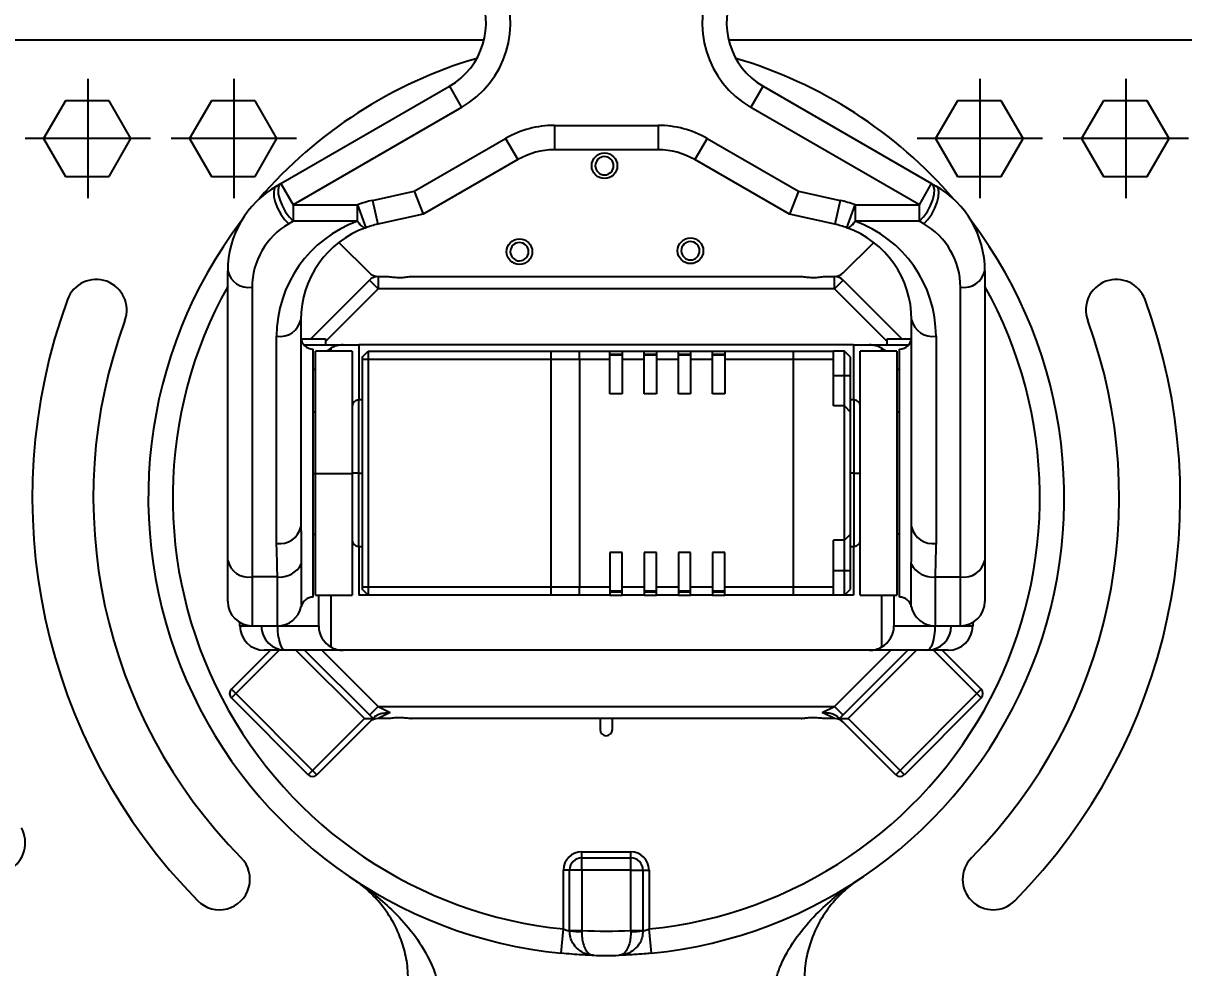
# Model space of a CAD drawing. Header units: millimetres. Extents: x 227 to 1067, y 103 to 697.
# Drawn here: x 319.6 to 414.7, y 321.1 to 398.4 of the extents above; entities that cross this region are included whole.
import ezdxf

# ---------------------------------------------------------------- set-up
doc = ezdxf.new("R2010")
doc.units = ezdxf.units.MM
doc.header["$LTSCALE"] = 2
doc.header["$PDSIZE"] = -1
doc.linetypes.add('CENTER2', pattern=[28.575, 19.05, -3.175, 3.175, -3.175])
doc.layers.add('3中心线层', color=1, linetype='CENTER2')
doc.layers.add('7标注层', color=4, linetype='Continuous')
doc.styles.add('PC_TEXTSTYLE', font='ISOCP.SHX', dxfattribs={"width": 0.707, "bigfont": 'GBCBIG.SHX'})
doc.dimstyles.new('GB_LINEAR', dxfattribs={"dimtxt": 3.5, "dimasz": 3.5, "dimexe": 1, "dimexo": 0, "dimgap": 1.5, "dimtad": 1, "dimdsep": 46, "dimtxsty": 'PC_TEXTSTYLE', "dimcen": 0, "dimclrd": 256, "dimclrt": 3, "dimadec": 0, "dimazin": 2, "dimtp": 0.1, "dimtm": 0.1, "dimtfac": 0.71, "dimtdec": 3, "dimtmove": 0, "dimatfit": 3, "dimfxl": 1, "dimtfill": 1, "dimarcsym": 0})

# ---------------------------------------------------------------- blocks, each defined once
blk = doc.blocks.new('*D7')
at = {"layer": '7标注层', "color": 0, "lineweight": -2}
for p, q in [((287.377, 358.116), (287.377, 246.247)), ((447.377, 358.116), (447.377, 246.247))]:
    blk.add_line(p, q, dxfattribs=at)
at = {"layer": '7标注层', "lineweight": -2}
blk.add_line((294.489, 248.247), (440.265, 248.247), dxfattribs=at)
at = {"layer": '7标注层'}
for points in [[(294.489, 249.433), (294.489, 247.062), (287.377, 248.247)], [(440.265, 247.062), (440.265, 249.433), (447.377, 248.247)]]:
    blk.add_solid(points, dxfattribs=at)
at = {"layer": 'Defpoints', "color": 0}
for p in [(287.377, 360.116), (447.377, 360.116), (447.377, 248.247)]:
    blk.add_point(p, dxfattribs=at)
at = {"layer": '7标注层', "color": 3, "insert": (367.377, 254.448), "char_height": 7, "attachment_point": 5, "style": 'PC_TEXTSTYLE', "bg_fill": 3, "box_fill_scale": 1.1, "bg_fill_color": 257, "bg_fill_transparency": 0}
blk.add_mtext('160.00', dxfattribs=at)
blk = doc.blocks.new('*D8')
at = {"layer": '7标注层', "color": 0, "lineweight": -2}
for p, q in [((410.356, 397.061), (481.023, 397.061)), ((410.356, 307.061), (481.023, 307.061))]:
    blk.add_line(p, q, dxfattribs=at)
at = {"layer": '7标注层', "lineweight": -2}
for p, q in [((479.023, 389.949), (479.023, 358.261)), ((479.023, 314.173), (479.023, 345.86))]:
    blk.add_line(p, q, dxfattribs=at)
at = {"layer": '7标注层'}
for points in [[(480.209, 389.949), (477.838, 389.949), (479.023, 397.061)], [(477.838, 314.173), (480.209, 314.173), (479.023, 307.061)]]:
    blk.add_solid(points, dxfattribs=at)
at = {"layer": 'Defpoints', "color": 0}
for p in [(408.356, 397.061), (479.023, 397.061), (408.356, 307.061)]:
    blk.add_point(p, dxfattribs=at)
at = {"layer": '7标注层', "color": 3, "insert": (479.023, 352.061), "char_height": 7, "attachment_point": 5, "style": 'PC_TEXTSTYLE', "bg_fill": 3, "box_fill_scale": 1.1, "bg_fill_color": 257, "bg_fill_transparency": 0}
blk.add_mtext('90.00', dxfattribs=at)

msp = doc.modelspace()

# ---------------------------------------------------------------- linework, layer by layer
at = {"color": 7, "linetype": 'Continuous', "lineweight": 25}
for p, q in [((298.62, 397.061), (357.371, 397.061)), ((377.384, 397.061), (436.135, 397.061)), ((340.737, 385.277), (354.531, 393.242)), ((354.531, 393.242), (355.531, 391.509)), ((379.224, 391.509), (380.224, 393.242)), ((380.224, 393.242), (394.018, 385.277)), ((323.086, 392.061), (321.296, 388.961)), ((326.665, 392.061), (323.086, 392.061)), ((328.455, 388.961), (326.665, 392.061)), ((335.045, 392.061), (333.255, 388.961)), ((338.624, 392.061), (335.045, 392.061)), ((340.414, 388.961), (338.624, 392.061)), ((396.131, 392.061), (394.341, 388.961)), ((399.71, 392.061), (396.131, 392.061)), ((401.5, 388.961), (399.71, 392.061)), ((408.09, 392.061), (406.3, 388.961)), ((411.669, 392.061), (408.09, 392.061)), ((413.459, 388.961), (411.669, 392.061)), ((355.531, 391.509), (341.737, 383.545)), ((393.018, 383.545), (379.224, 391.509)), ((363.129, 390.04), (371.626, 390.04)), ((363.129, 390.04), (363.129, 388.04)), ((371.626, 390.04), (371.626, 388.04)), ((321.296, 388.961), (323.086, 385.861)), ((326.665, 385.861), (328.455, 388.961)), ((333.255, 388.961), (335.045, 385.861)), ((338.624, 385.861), (340.414, 388.961)), ((351.646, 384.647), (359.129, 388.968)), ((359.129, 388.968), (360.129, 387.236)), ((375.626, 388.968), (374.626, 387.236)), ((375.626, 388.968), (383.109, 384.647)), ((394.341, 388.961), (396.131, 385.861)), ((399.71, 385.861), (401.5, 388.961)), ((406.3, 388.961), (408.09, 385.861)), ((411.669, 385.861), (413.459, 388.961)), ((371.626, 388.04), (363.129, 388.04)), ((360.129, 387.236), (352.377, 382.761)), ((382.377, 382.761), (374.626, 387.236)), ((323.086, 385.861), (326.665, 385.861)), ((335.045, 385.861), (338.624, 385.861)), ((396.131, 385.861), (399.71, 385.861)), ((408.09, 385.861), (411.669, 385.861)), ((340.377, 385.07), (340.737, 385.277)), ((340.737, 385.277), (341.737, 383.545)), ((393.018, 383.545), (394.018, 385.277)), ((394.018, 385.277), (394.377, 385.07)), ((348.23, 383.896), (351.646, 384.647)), ((351.646, 384.647), (352.377, 382.761)), ((383.109, 384.647), (382.377, 382.761)), ((383.109, 384.647), (386.525, 383.896)), ((341.737, 383.545), (347.01, 383.545)), ((341.737, 383.545), (341.737, 382.185)), ((347.01, 383.545), (347.683, 381.662)), ((347.01, 382.185), (347.01, 383.545)), ((348.23, 383.896), (348.659, 381.943)), ((386.525, 383.896), (386.096, 381.943)), ((387.072, 381.662), (387.745, 383.545)), ((387.745, 383.545), (387.745, 382.185)), ((387.745, 383.545), (393.018, 383.545)), ((393.018, 382.185), (393.018, 383.545)), ((341.737, 382.185), (341.377, 381.978)), ((347.01, 382.185), (341.737, 382.185)), ((352.377, 382.761), (348.659, 381.943)), ((386.096, 381.943), (382.377, 382.761)), ((393.018, 382.185), (387.745, 382.185)), ((393.377, 381.978), (393.018, 382.185)), ((345.482, 380.456), (347.985, 377.953)), ((386.77, 377.953), (389.273, 380.456)), ((336.377, 354.419), (336.377, 378.142)), ((343.177, 372.561), (347.985, 377.368)), ((348.692, 376.661), (347.985, 377.368)), ((348.692, 377.661), (348.692, 376.661)), ((348.692, 377.661), (349.441, 377.661)), ((351.377, 377.661), (351.425, 377.661)), ((351.425, 377.661), (383.33, 377.661)), ((383.33, 377.661), (383.377, 377.661)), ((385.314, 377.661), (386.063, 377.661)), ((386.063, 376.661), (386.063, 377.661)), ((386.77, 377.368), (386.063, 376.661)), ((386.77, 377.368), (391.577, 372.561)), ((398.377, 378.142), (398.377, 354.419)), ((338.377, 376.781), (338.377, 353.059)), ((386.063, 376.661), (348.692, 376.661)), ((396.377, 353.059), (396.377, 376.781)), ((342.377, 374.129), (342.377, 357.169)), ((392.377, 357.169), (392.377, 374.129)), ((340.377, 355.809), (340.377, 372.769)), ((344.377, 372.561), (344.377, 372.061)), ((390.377, 372.061), (390.377, 372.561)), ((394.377, 372.769), (394.377, 355.809)), ((342.618, 372.061), (345.827, 372.061)), ((343.377, 351.411), (343.377, 371.711)), ((346.577, 371.561), (343.577, 371.561)), ((343.577, 361.506), (343.577, 371.561)), ((344.827, 371.793), (344.827, 371.561)), ((345.827, 372.061), (347.127, 372.061)), ((346.577, 371.561), (346.577, 361.506)), ((347.127, 372.061), (347.127, 367.561)), ((387.627, 372.061), (347.127, 372.061)), ((347.877, 371.561), (362.877, 371.561)), ((362.877, 370.861), (362.877, 371.561)), ((362.877, 371.561), (365.177, 371.561)), ((365.177, 370.861), (365.177, 371.561)), ((365.177, 371.561), (367.677, 371.561)), ((367.677, 370.861), (367.677, 371.561)), ((367.677, 371.561), (368.677, 371.561)), ((368.677, 371.561), (370.477, 371.561)), ((368.677, 371.561), (368.677, 370.861)), ((370.477, 370.861), (370.477, 371.561)), ((370.477, 371.561), (371.477, 371.561)), ((371.477, 371.561), (373.277, 371.561)), ((371.477, 371.561), (371.477, 370.861)), ((373.277, 370.861), (373.277, 371.561)), ((373.277, 371.561), (374.277, 371.561)), ((374.277, 371.561), (376.077, 371.561)), ((374.277, 371.561), (374.277, 370.861)), ((376.077, 370.861), (376.077, 371.561)), ((376.077, 371.561), (377.077, 371.561)), ((377.077, 371.561), (382.677, 371.561)), ((377.077, 371.561), (377.077, 370.861)), ((382.677, 371.561), (385.977, 371.561)), ((382.677, 371.561), (382.677, 370.861)), ((385.977, 370.861), (385.977, 371.561)), ((386.877, 371.561), (385.977, 371.561)), ((387.377, 371.061), (386.877, 371.561)), ((386.877, 369.561), (386.877, 371.561)), ((387.627, 372.061), (387.627, 367.561)), ((387.627, 372.061), (388.927, 372.061)), ((388.177, 351.561), (388.177, 371.561)), ((391.177, 371.561), (388.177, 371.561)), ((388.927, 372.061), (392.137, 372.061)), ((389.927, 371.561), (389.927, 371.793)), ((391.177, 371.561), (391.177, 351.561)), ((391.377, 351.411), (391.377, 371.711)), ((347.377, 371.061), (347.377, 370.861)), ((347.377, 370.861), (347.377, 352.261)), ((347.877, 370.861), (347.377, 370.861)), ((347.877, 370.861), (347.877, 352.261)), ((362.877, 370.861), (347.877, 370.861)), ((362.877, 352.261), (362.877, 370.861)), ((365.177, 370.861), (362.877, 370.861)), ((365.177, 370.861), (365.177, 352.261)), ((367.677, 370.861), (365.177, 370.861)), ((367.677, 371.311), (368.677, 371.311)), ((368.677, 371.211), (367.677, 371.211)), ((367.677, 368.061), (367.677, 370.861)), ((370.477, 370.861), (368.677, 370.861)), ((368.677, 370.861), (368.677, 368.061)), ((370.477, 371.311), (371.477, 371.311)), ((371.477, 371.211), (370.477, 371.211)), ((370.477, 368.061), (370.477, 370.861)), ((371.477, 370.861), (371.477, 368.061)), ((373.277, 370.861), (371.477, 370.861)), ((373.277, 371.311), (374.277, 371.311)), ((374.277, 371.211), (373.277, 371.211)), ((373.277, 368.061), (373.277, 370.861)), ((374.277, 370.861), (374.277, 368.061)), ((376.077, 370.861), (374.277, 370.861)), ((376.077, 371.311), (377.077, 371.311)), ((377.077, 371.211), (376.077, 371.211)), ((376.077, 368.061), (376.077, 370.861)), ((377.077, 370.861), (377.077, 368.061)), ((382.677, 370.861), (377.077, 370.861)), ((385.977, 370.861), (382.677, 370.861)), ((382.677, 370.861), (382.677, 352.261)), ((385.977, 367.061), (385.977, 370.861)), ((387.377, 369.56), (387.377, 371.061)), ((385.977, 369.561), (386.877, 369.561)), ((386.877, 369.561), (387.377, 369.56)), ((368.677, 368.061), (367.677, 368.061)), ((371.477, 368.061), (370.477, 368.061)), ((374.277, 368.061), (373.277, 368.061)), ((377.077, 368.061), (376.077, 368.061)), ((347.377, 367.561), (347.077, 367.561)), ((386.877, 367.061), (385.977, 367.061)), ((386.877, 356.061), (386.877, 367.061)), ((386.877, 367.061), (387.377, 366.561)), ((387.677, 367.561), (387.377, 367.561)), ((343.577, 366.561), (343.377, 366.561)), ((387.377, 356.561), (387.377, 366.561)), ((391.377, 366.561), (391.177, 366.561)), ((346.577, 361.506), (343.577, 361.506)), ((343.577, 351.561), (343.577, 361.506)), ((347.077, 361.561), (346.577, 361.561)), ((346.577, 361.506), (346.577, 351.561)), ((347.077, 361.561), (347.377, 361.561)), ((387.677, 361.561), (387.377, 361.561)), ((387.677, 361.561), (388.177, 361.561)), ((343.377, 356.561), (343.577, 356.561)), ((387.377, 356.561), (386.877, 356.061)), ((391.377, 356.561), (391.177, 356.561)), ((347.077, 355.561), (347.377, 355.561)), ((347.127, 355.561), (347.127, 351.561)), ((386.877, 356.061), (385.977, 356.061)), ((385.977, 352.261), (385.977, 356.061)), ((387.377, 355.561), (387.677, 355.561)), ((387.627, 355.561), (387.627, 351.561)), ((368.677, 355.061), (367.677, 355.061)), ((367.677, 355.061), (367.677, 352.261)), ((368.677, 352.261), (368.677, 355.061)), ((371.477, 355.061), (370.477, 355.061)), ((370.477, 355.061), (370.477, 352.261)), ((371.477, 352.261), (371.477, 355.061)), ((374.277, 355.061), (373.277, 355.061)), ((373.277, 355.061), (373.277, 352.261)), ((374.277, 352.261), (374.277, 355.061)), ((377.077, 355.061), (376.077, 355.061)), ((376.077, 355.061), (376.077, 352.261)), ((377.077, 352.261), (377.077, 355.061)), ((336.377, 351.061), (336.377, 354.419)), ((386.877, 353.561), (385.977, 353.561)), ((387.377, 353.561), (386.877, 353.561)), ((386.877, 351.561), (386.877, 353.561)), ((387.377, 352.061), (387.377, 353.561)), ((398.377, 354.419), (398.377, 351.061)), ((340.449, 353.059), (338.377, 353.059)), ((394.306, 353.059), (396.377, 353.059)), ((347.377, 352.261), (347.877, 352.261)), ((347.377, 352.261), (347.377, 352.061)), ((347.877, 351.561), (347.377, 352.061)), ((347.877, 352.261), (362.877, 352.261)), ((362.877, 351.561), (362.877, 352.261)), ((362.877, 352.261), (365.177, 352.261)), ((365.177, 351.561), (365.177, 352.261)), ((365.177, 352.261), (367.677, 352.261)), ((367.677, 352.261), (367.677, 351.561)), ((367.677, 351.911), (368.677, 351.911)), ((368.677, 351.91), (367.677, 351.91)), ((368.677, 351.811), (367.677, 351.811)), ((368.677, 352.261), (370.477, 352.261)), ((368.677, 351.561), (368.677, 352.261)), ((370.477, 352.261), (370.477, 351.561)), ((370.477, 351.911), (371.477, 351.911)), ((371.477, 351.91), (370.477, 351.91)), ((371.477, 351.811), (370.477, 351.811)), ((371.477, 352.261), (373.277, 352.261)), ((371.477, 351.561), (371.477, 352.261)), ((373.277, 352.261), (373.277, 351.561)), ((373.277, 351.911), (374.277, 351.911)), ((374.277, 351.91), (373.277, 351.91)), ((374.277, 351.811), (373.277, 351.811)), ((374.277, 352.261), (376.077, 352.261)), ((374.277, 351.561), (374.277, 352.261)), ((376.077, 352.261), (376.077, 351.561)), ((376.077, 351.911), (377.077, 351.911)), ((377.077, 351.91), (376.077, 351.91)), ((377.077, 351.811), (376.077, 351.811)), ((377.077, 352.261), (382.677, 352.261)), ((377.077, 351.561), (377.077, 352.261)), ((382.677, 352.261), (385.977, 352.261)), ((382.677, 352.261), (382.677, 351.561)), ((385.977, 351.561), (385.977, 352.261)), ((386.877, 351.561), (387.377, 352.061)), ((343.577, 351.561), (346.577, 351.561)), ((343.827, 349.061), (343.827, 351.561)), ((344.827, 351.561), (344.827, 347.328)), ((362.877, 351.561), (347.127, 351.561)), ((362.877, 351.561), (347.877, 351.561)), ((365.177, 351.561), (362.877, 351.561)), ((367.677, 351.561), (365.177, 351.561)), ((367.677, 351.561), (368.677, 351.561)), ((370.477, 351.561), (368.677, 351.561)), ((370.477, 351.561), (371.477, 351.561)), ((373.277, 351.561), (371.477, 351.561)), ((373.277, 351.561), (374.277, 351.561)), ((376.077, 351.561), (374.277, 351.561)), ((376.077, 351.561), (377.077, 351.561)), ((382.677, 351.561), (377.077, 351.561)), ((385.977, 351.561), (382.677, 351.561)), ((386.877, 351.561), (385.977, 351.561)), ((387.627, 351.561), (386.877, 351.561)), ((388.177, 351.561), (391.177, 351.561)), ((389.927, 347.328), (389.927, 351.561)), ((390.927, 351.561), (390.927, 349.061)), ((337.377, 349.061), (337.377, 349.328)), ((338.377, 349.061), (340.449, 349.061)), ((340.47, 349.061), (343.827, 349.061)), ((390.927, 349.061), (394.285, 349.061)), ((394.306, 349.061), (396.377, 349.061)), ((397.377, 349.328), (397.377, 349.061)), ((336.681, 343.864), (339.877, 347.061)), ((341.127, 347.061), (339.377, 347.061)), ((345.827, 347.061), (341.127, 347.061)), ((342.677, 347.061), (348.277, 341.461)), ((388.927, 347.061), (345.827, 347.061)), ((386.477, 341.461), (392.077, 347.061)), ((393.627, 347.061), (388.927, 347.061)), ((395.377, 347.061), (393.627, 347.061)), ((394.877, 347.061), (398.074, 343.864)), ((336.681, 343.864), (337.035, 343.511)), ((337.035, 343.511), (336.681, 343.157)), ((342.974, 336.864), (336.681, 343.157)), ((337.035, 343.511), (343.328, 337.218)), ((391.427, 337.218), (397.72, 343.511)), ((398.074, 343.157), (391.781, 336.864)), ((397.72, 343.511), (398.074, 343.864)), ((398.074, 343.157), (397.72, 343.511)), ((347.985, 341.753), (348.692, 342.461)), ((348.692, 342.461), (349.692, 341.961)), ((348.692, 342.461), (386.063, 342.461)), ((385.063, 341.961), (386.063, 342.461)), ((386.063, 342.461), (386.77, 341.753)), ((343.328, 337.218), (347.57, 341.461)), ((348.277, 341.461), (343.681, 336.864)), ((347.57, 341.461), (348.277, 341.461)), ((349.692, 341.961), (348.692, 341.461)), ((349.441, 341.461), (348.692, 341.461)), ((351.377, 341.461), (351.425, 341.461)), ((383.33, 341.461), (351.425, 341.461)), ((366.877, 341.461), (366.877, 340.561)), ((367.877, 340.561), (367.877, 341.461)), ((383.33, 341.461), (383.377, 341.461)), ((386.063, 341.461), (385.063, 341.961)), ((386.063, 341.461), (385.314, 341.461)), ((386.477, 341.461), (387.185, 341.461)), ((391.074, 336.864), (386.477, 341.461)), ((387.185, 341.461), (391.427, 337.218)), ((342.974, 336.864), (343.328, 337.218)), ((343.328, 337.218), (343.681, 336.864)), ((391.074, 336.864), (391.427, 337.218)), ((391.427, 337.218), (391.781, 336.864)), ((365.377, 330.061), (365.377, 330.561)), ((365.377, 330.561), (369.377, 330.561)), ((365.377, 329.061), (365.377, 330.061)), ((365.377, 330.061), (369.377, 330.061)), ((369.377, 330.061), (369.377, 330.561)), ((369.377, 329.061), (369.377, 330.061)), ((364.377, 329.061), (363.877, 329.061)), ((363.877, 324.233), (363.877, 329.061)), ((365.377, 329.061), (364.377, 329.061)), ((364.377, 324.117), (364.377, 329.061)), ((365.377, 329.061), (365.377, 324.117)), ((369.377, 329.061), (365.377, 329.061)), ((369.377, 324.117), (369.377, 329.061)), ((369.377, 329.061), (370.377, 329.061)), ((370.377, 329.061), (370.377, 324.117)), ((370.377, 329.061), (370.877, 329.061)), ((370.877, 329.061), (370.877, 324.233)), ((363.68, 322.243), (363.877, 324.233)), ((364.377, 324.117), (365.377, 324.117)), ((364.377, 324.075), (364.377, 324.117)), ((365.377, 324.117), (365.375, 324.032)), ((369.377, 324.117), (369.38, 324.032)), ((369.377, 324.117), (370.377, 324.117)), ((370.377, 324.117), (370.377, 324.075)), ((371.075, 322.243), (370.877, 324.233))]:
    msp.add_line(p, q, dxfattribs=at)
at = {"color": 8, "linetype": 'Continuous', "lineweight": 25}
for p, q in [((348.692, 376.661), (344.377, 372.346)), ((390.377, 372.346), (386.063, 376.661)), ((343.577, 370.061), (343.377, 370.061)), ((391.377, 370.061), (391.177, 370.061)), ((347.077, 367.561), (347.077, 361.561)), ((387.677, 361.561), (387.677, 367.561)), ((343.377, 361.533), (343.577, 361.533)), ((347.077, 361.561), (347.077, 355.561)), ((387.677, 355.561), (387.677, 361.561)), ((342.401, 354.124), (342.401, 350.627)), ((392.354, 350.627), (392.354, 354.124)), ((338.377, 353.059), (338.377, 349.061)), ((340.449, 349.061), (340.449, 353.059)), ((394.306, 353.059), (394.306, 349.061)), ((396.377, 349.061), (396.377, 353.059)), ((337.377, 349.061), (338.377, 349.061)), ((340.47, 349.061), (340.47, 349.061)), ((394.285, 349.061), (394.285, 349.061)), ((396.377, 349.061), (397.377, 349.061)), ((340.585, 347.061), (337.035, 343.511)), ((347.57, 341.461), (341.97, 347.061)), ((344.092, 347.061), (348.692, 342.461)), ((386.063, 342.461), (390.663, 347.061)), ((392.785, 347.061), (387.185, 341.461)), ((397.72, 343.511), (394.17, 347.061))]:
    msp.add_line(p, q, dxfattribs=at)
at = {"color": 7, "linetype": 'Continuous', "lineweight": 25, "flags": 128}
for points in [[(340.377, 385.07), (340.217, 384.891), (340.144, 384.594), (340.164, 384.204), (340.274, 383.748), (340.468, 383.261), (340.731, 382.781), (341.041, 382.342), (341.377, 381.978)], [(340.737, 385.277), (340.577, 385.098), (340.503, 384.802), (340.523, 384.411), (340.634, 383.955), (340.828, 383.469), (341.09, 382.988), (341.401, 382.549), (341.737, 382.185)], [(393.018, 382.185), (393.354, 382.549), (393.665, 382.988), (393.927, 383.469), (394.121, 383.955), (394.232, 384.411), (394.252, 384.802), (394.178, 385.098), (394.018, 385.277)], [(393.377, 381.978), (393.714, 382.342), (394.024, 382.781), (394.287, 383.261), (394.48, 383.748), (394.591, 384.204), (394.611, 384.594), (394.538, 384.891), (394.377, 385.07)], [(347.01, 382.185), (347.106, 382.049), (347.2, 381.931), (347.293, 381.833), (347.382, 381.755), (347.466, 381.698), (347.545, 381.664), (347.618, 381.652), (347.683, 381.662)], [(387.072, 381.662), (387.137, 381.652), (387.21, 381.664), (387.289, 381.698), (387.373, 381.755), (387.462, 381.833), (387.555, 381.931), (387.649, 382.049), (387.745, 382.185)], [(347.377, 371.061), (347.657, 371.341), (347.877, 371.561)], [(341.127, 347.061), (340.999, 347.099), (340.876, 347.213), (340.762, 347.398), (340.663, 347.646), (340.581, 347.949), (340.52, 348.295), (340.483, 348.67), (340.47, 349.061)], [(394.285, 349.061), (394.272, 348.67), (394.235, 348.295), (394.174, 347.949), (394.092, 347.646), (393.993, 347.398), (393.879, 347.213), (393.756, 347.099), (393.627, 347.061)]]:
    msp.add_lwpolyline(points, dxfattribs=at)
at = {"color": 7, "linetype": 'Continuous', "lineweight": 25}
for centre in [(367.23, 386.735), (360.268, 379.697), (374.268, 379.773)]:
    msp.add_circle(centre, 1.05, dxfattribs=at)
for centre, radius, start, end in [((351.531, 398.438), 6, 300, 26.01015), ((351.531, 398.438), 8, 300, 26.01015), ((383.224, 398.438), 8, 153.98985, 240), ((383.224, 398.438), 6, 153.98985, 240), ((367.377, 359.561), 37.5, 106.41432, 139.27624), ((367.377, 359.561), 37.5, 40.72376, 73.58568), ((363.129, 382.04), 8, 90, 120), ((371.626, 382.04), 8, 60, 90), ((363.129, 382.04), 6, 90, 120), ((371.626, 382.04), 6, 60, 90), ((367.23, 386.735), 0.75, 90.31079, 270.31079), ((367.23, 386.735), 0.75, 270.31079, 90.31079), ((344.377, 378.142), 8, 120, 180), ((390.377, 378.142), 8, 0, 60), ((350.377, 374.129), 10, 102.40346, 109.67939), ((384.377, 374.129), 10, 70.32061, 77.59654), ((367.377, 359.561), 37.5, 142.85578, 264.34193), ((350.377, 372.769), 10, 109.67939, 180), ((367.377, 359.561), 37.5, 275.65807, 37.14422), ((384.377, 372.769), 10, 0, 70.32061), ((344.377, 376.781), 6, 120, 180), ((350.377, 374.129), 8, 109.67939, 180), ((350.377, 374.129), 8, 102.40346, 109.67939), ((384.377, 374.129), 8, 70.32061, 77.59654), ((384.377, 374.129), 8, 0, 70.32061), ((390.377, 376.781), 6, 0, 60), ((360.268, 379.697), 0.75, 90.31079, 270.31079), ((360.268, 379.697), 0.75, 270.31079, 90.31079), ((374.268, 379.773), 0.75, 90.31079, 270.31079), ((374.268, 379.773), 0.75, 270.31079, 90.31079), ((325.614, 374.924), 2.5, 339.80367, 159.80367), ((338.109, 378.537), 1.776, 192.85506, 278.70337), ((348.692, 378.661), 1, 225, 270), ((348.692, 376.661), 1, 90, 135), ((386.063, 378.661), 1, 270, 315), ((386.063, 376.661), 1, 45, 90), ((396.646, 378.537), 1.776, 261.29663, 347.14494), ((409.141, 374.924), 2.5, 20.19633, 200.19633), ((367.377, 359.561), 47, 159.80367, 224.61834), ((367.377, 359.561), 47, 315.38166, 20.19633), ((367.377, 359.561), 42, 159.80367, 224.61834), ((340.646, 374.525), 1.776, 261.29663, 347.14494), ((394.109, 374.525), 1.776, 192.85506, 278.70337), ((367.377, 359.561), 42, 315.38166, 20.19633), ((343.377, 372.711), 1, 180, 270), ((391.377, 372.711), 1, 270, 0), ((345.827, 370.061), 2, 120, 131.40962), ((345.827, 370.061), 2, 90, 120), ((388.927, 370.061), 2, 60, 90), ((388.927, 370.061), 2, 48.59038, 60), ((347.077, 367.061), 0.5, 90, 180), ((387.677, 367.061), 0.5, 0, 90), ((340.646, 357.564), 1.776, 261.29663, 347.14494), ((394.109, 357.564), 1.776, 192.85506, 278.70337), ((347.077, 356.061), 0.5, 180, 270), ((387.677, 356.061), 0.5, 270, 0), ((338.109, 354.814), 1.776, 192.85506, 278.70337), ((340.641, 355.028), 1.979, 264.42592, 332.81947), ((394.114, 355.028), 1.979, 207.18053, 275.57408), ((396.646, 354.814), 1.776, 261.29663, 347.14494), ((338.377, 351.061), 2, 180, 270), ((343.377, 350.411), 1, 90, 167.48667), ((391.377, 350.411), 1, 12.51333, 90), ((396.377, 351.061), 2, 270, 0), ((340.449, 351.061), 2, 270, 347.48667), ((394.306, 351.061), 2, 192.51333, 270), ((339.377, 349.061), 2, 180, 270), ((341.127, 349.061), 2, 180, 270), ((345.827, 349.061), 2, 180, 240), ((388.927, 349.061), 2, 300, 0), ((393.627, 349.061), 2, 270, 0), ((395.377, 349.061), 2, 270, 0), ((345.827, 349.061), 2, 240, 270), ((388.927, 349.061), 2, 270, 300), ((337.035, 343.511), 0.5, 135, 225), ((397.72, 343.511), 0.5, 315, 45), ((348.692, 340.461), 1, 90, 135), ((386.063, 340.461), 1, 45, 90), ((367.377, 340.561), 0.5, 180, 270), ((367.377, 340.561), 0.5, 270, 0), ((343.328, 337.218), 0.5, 225, 315), ((391.427, 337.218), 0.5, 225, 315), ((317.307, 331.29), 2.5, 209.45019, 29.45019), ((335.702, 328.305), 2.5, 224.61834, 44.61834), ((365.377, 329.061), 1.5, 90, 180), ((365.377, 329.061), 1, 90, 180), ((369.377, 329.061), 1.5, 0, 90), ((369.377, 329.061), 1, 0, 90), ((399.053, 328.305), 2.5, 135.38166, 315.38166), ((365.127, 329.975), 5.948, 262.76471, 272.39531), ((367.377, 359.561), 35.5, 266.77036, 273.22964), ((369.628, 329.975), 5.948, 267.60469, 277.23529), ((367.377, 359.561), 37.5, 268.38582, 271.61418)]:
    msp.add_arc(centre, radius, start, end, dxfattribs=at)
at = {"color": 8, "linetype": 'Continuous', "lineweight": 25}
for start, end in [(150.83729, 264.34193), (275.65807, 29.16271)]:
    msp.add_arc((367.377, 359.561), 35.5, start, end, dxfattribs=at)
at = {"color": 7, "linetype": 'Continuous', "lineweight": 25}
for points, knots in [([(349.441, 377.661), (349.58, 377.65), (349.849, 377.629), (350.344, 377.576), (350.831, 377.6), (351.194, 377.652), (351.371, 377.659), (351.425, 377.661)], [0, 0, 0, 0, 0.234961, 0.457094, 0.684399, 0.904152, 1, 1, 1, 1]), ([(383.33, 377.661), (383.468, 377.65), (383.738, 377.629), (384.232, 377.576), (384.719, 377.6), (385.083, 377.652), (385.26, 377.659), (385.314, 377.661)], [0, 0, 0, 0, 0.234961, 0.457094, 0.684399, 0.904152, 1, 1, 1, 1]), ([(342.403, 372.561), (342.609, 372.561), (343.193, 372.561), (343.894, 372.561), (344.326, 372.561), (344.364, 372.561), (344.377, 372.561)], [0, 0, 0, 0, 0.177271, 0.503786, 0.830457, 1, 1, 1, 1]), ([(390.377, 372.561), (390.425, 372.561), (390.516, 372.561), (391.183, 372.561), (391.817, 372.561), (392.276, 372.561), (392.347, 372.561)], [0, 0, 0, 0, 0.3262115, 0.6209182, 0.9415125, 1, 1, 1, 1]), ([(387.377, 366.561), (387.377, 366.606), (387.377, 366.696), (387.377, 367.39), (387.377, 368.381), (387.377, 369.167), (387.377, 369.56)], [0, 0, 0, 0, 0.25, 0.5, 0.75, 1, 1, 1, 1]), ([(342.377, 357.169), (342.383, 356.599), (342.393, 355.522), (342.398, 354.571), (342.401, 354.124)], [0, 0, 0, 0, 0.529622, 1, 1, 1, 1]), ([(387.377, 353.561), (387.377, 353.954), (387.377, 354.74), (387.377, 355.731), (387.377, 356.425), (387.377, 356.515), (387.377, 356.561)], [0, 0, 0, 0, 0.25, 0.5, 0.75, 1, 1, 1, 1]), ([(392.354, 354.124), (392.356, 354.513), (392.361, 355.46), (392.371, 356.535), (392.377, 357.169)], [0, 0, 0, 0, 0.4106149, 1, 1, 1, 1]), ([(340.449, 353.059), (340.442, 353.425), (340.426, 354.342), (340.396, 355.259), (340.377, 355.809)], [0, 0, 0, 0, 0.399825, 1, 1, 1, 1]), ([(394.377, 355.809), (394.359, 355.259), (394.329, 354.342), (394.313, 353.425), (394.306, 353.059)], [0, 0, 0, 0, 0.600175, 1, 1, 1, 1]), ([(348.463, 341.646), (348.415, 341.598), (348.319, 341.502), (348.28, 341.463), (348.278, 341.461), (348.277, 341.461)], [0, 0, 0, 0, 0.456886, 0.913731, 1, 1, 1, 1]), ([(348.463, 341.646), (348.52, 341.691), (348.634, 341.78), (348.961, 341.895), (349.322, 341.95), (349.593, 341.96), (349.69, 341.961), (349.692, 341.961)], [0, 0, 0, 0, 0.209592, 0.417617, 0.79295, 0.996159, 1, 1, 1, 1]), ([(351.425, 341.461), (351.287, 341.471), (351.017, 341.492), (350.523, 341.545), (350.036, 341.521), (349.672, 341.469), (349.495, 341.462), (349.441, 341.461)], [0, 0, 0, 0, 0.234961, 0.457094, 0.684399, 0.904152, 1, 1, 1, 1]), ([(385.314, 341.461), (385.175, 341.471), (384.906, 341.492), (384.411, 341.545), (383.924, 341.521), (383.561, 341.469), (383.383, 341.462), (383.33, 341.461)], [0, 0, 0, 0, 0.234961, 0.457094, 0.684399, 0.904152, 1, 1, 1, 1]), ([(385.063, 341.961), (385.065, 341.961), (385.158, 341.96), (385.428, 341.951), (385.788, 341.896), (386.119, 341.781), (386.234, 341.691), (386.292, 341.646)], [0, 0, 0, 0, 0.003841, 0.199587, 0.578051, 0.788208, 1, 1, 1, 1]), ([(386.477, 341.461), (386.47, 341.468), (386.454, 341.484), (386.364, 341.574), (386.301, 341.637), (386.292, 341.646)], [0, 0, 0, 0, 0.457417, 0.91484, 1, 1, 1, 1]), ([(346.693, 328.281), (346.698, 328.278), (347.794, 327.553), (349.442, 326.261), (351.429, 324.129), (352.632, 322.325), (353.451, 320.499), (353.655, 319.295), (353.759, 318.683)], [0, 0, 0, 0, 0.0013725, 0.3360656, 0.5327838, 0.7326939, 0.8642431, 1, 1, 1, 1]), ([(351.177, 319.94), (351.147, 320.516), (351.086, 321.669), (350.626, 323.352), (349.892, 324.975), (348.898, 326.36), (347.831, 327.45), (347.089, 328.019), (346.697, 328.279), (346.693, 328.281)], [0, 0, 0, 0, 0.1356211, 0.2716649, 0.4697812, 0.6682917, 0.8328537, 0.9985162, 1, 1, 1, 1]), ([(380.996, 318.683), (381.095, 319.274), (381.296, 320.479), (382.106, 322.295), (383.316, 324.117), (385.301, 326.252), (386.961, 327.553), (388.057, 328.278), (388.062, 328.281)], [0, 0, 0, 0, 0.131037, 0.267311, 0.463564, 0.663939, 0.998628, 1, 1, 1, 1]), ([(388.062, 328.281), (388.058, 328.279), (387.666, 328.019), (386.924, 327.45), (385.857, 326.36), (384.863, 324.975), (384.128, 323.352), (383.669, 321.669), (383.608, 320.516), (383.577, 319.94)], [0, 0, 0, 0, 0.001484, 0.167146, 0.331708, 0.530219, 0.728335, 0.864379, 1, 1, 1, 1]), ([(363.877, 324.233), (363.933, 324.208), (364.042, 324.158), (364.194, 324.11), (364.309, 324.085), (364.369, 324.076), (364.375, 324.075), (364.377, 324.075)], [0, 0, 0, 0, 0.226556, 0.443417, 0.654091, 0.862599, 1, 1, 1, 1]), ([(366.321, 322.075), (366.318, 322.075), (366.315, 322.076), (366.311, 322.076), (366.305, 322.076), (366.292, 322.076), (366.267, 322.078), (366.222, 322.08), (366.14, 322.088), (365.986, 322.11), (365.832, 322.148), (365.495, 322.261), (365.065, 322.51), (364.653, 323.009), (364.42, 323.541), (364.392, 323.893), (364.377, 324.075)], [0, 0, 0, 0, 0.002796, 0.003123, 0.004912, 0.008979, 0.016416, 0.030026, 0.054995, 0.101201, 0.189423, 0.216521, 0.46286, 0.676264, 0.833746, 1, 1, 1, 1]), ([(370.377, 324.075), (370.363, 323.893), (370.335, 323.541), (370.102, 323.009), (369.69, 322.51), (369.26, 322.261), (368.923, 322.148), (368.769, 322.11), (368.615, 322.088), (368.533, 322.08), (368.488, 322.078), (368.463, 322.076), (368.45, 322.076), (368.444, 322.076), (368.44, 322.076), (368.437, 322.075), (368.434, 322.075)], [0, 0, 0, 0, 0.166254, 0.323736, 0.53714, 0.783479, 0.810577, 0.898799, 0.945005, 0.969974, 0.983584, 0.991021, 0.995088, 0.996877, 0.997204, 1, 1, 1, 1]), ([(370.377, 324.075), (370.383, 324.075), (370.394, 324.077), (370.481, 324.092), (370.609, 324.124), (370.75, 324.173), (370.841, 324.216), (370.877, 324.233)], [0, 0, 0, 0, 0.208265, 0.417308, 0.629238, 0.848133, 1, 1, 1, 1]), ([(365.375, 324.032), (365.377, 323.852), (365.381, 323.501), (365.486, 322.976), (365.685, 322.483), (365.902, 322.246), (366.074, 322.139), (366.15, 322.105), (366.229, 322.085), (366.271, 322.079), (366.294, 322.077), (366.306, 322.076), (366.313, 322.076), (366.316, 322.076), (366.318, 322.075), (366.32, 322.075), (366.321, 322.075)], [0, 0, 0, 0, 0.166509, 0.323936, 0.53714, 0.78818, 0.810466, 0.89948, 0.945685, 0.970502, 0.983957, 0.991271, 0.99525, 0.996875, 0.997214, 1, 1, 1, 1]), ([(369.38, 324.032), (369.378, 323.852), (369.373, 323.501), (369.269, 322.976), (369.069, 322.483), (368.853, 322.246), (368.681, 322.139), (368.605, 322.105), (368.526, 322.085), (368.484, 322.079), (368.461, 322.077), (368.449, 322.076), (368.442, 322.076), (368.439, 322.076), (368.437, 322.075), (368.435, 322.075), (368.434, 322.075)], [0, 0, 0, 0, 0.166509, 0.323936, 0.53714, 0.78818, 0.810466, 0.89948, 0.945685, 0.970502, 0.983957, 0.991271, 0.99525, 0.996875, 0.997214, 1, 1, 1, 1]), ([(366.321, 322.075), (366.308, 322.076), (366.276, 322.077), (365.955, 322.086), (365.355, 322.113), (364.565, 322.162), (363.976, 322.216), (363.68, 322.243)], [0, 0, 0, 0, 0.137597, 0.347594, 0.561319, 0.779485, 1, 1, 1, 1]), ([(371.075, 322.243), (370.878, 322.225), (370.39, 322.179), (369.651, 322.127), (368.981, 322.093), (368.523, 322.078), (368.463, 322.076), (368.434, 322.075)], [0, 0, 0, 0, 0.146767, 0.365104, 0.58006, 0.79127, 1, 1, 1, 1])]:
    msp.add_open_spline(points, degree=3, knots=knots, dxfattribs=at)
for points in [[(347.877, 371.561), (347.877, 371.55), (347.877, 371.529), (347.877, 371.367), (347.877, 371.136), (347.877, 370.952), (347.877, 370.861)], [(386.877, 367.061), (386.877, 367.098), (386.877, 367.173), (386.877, 367.751), (386.877, 368.578), (386.877, 369.233), (386.877, 369.561)], [(386.877, 353.561), (386.877, 353.888), (386.877, 354.543), (386.877, 355.37), (386.877, 355.948), (386.877, 356.023), (386.877, 356.061)], [(347.877, 352.261), (347.877, 352.169), (347.877, 351.985), (347.877, 351.754), (347.877, 351.592), (347.877, 351.571), (347.877, 351.561)]]:
    msp.add_open_spline(points, degree=3, dxfattribs=at)
at = {"layer": '3中心线层'}
for p, q in [((324.92, 393.845), (324.92, 384.076)), ((336.879, 393.845), (336.879, 384.076)), ((397.965, 393.845), (397.965, 384.076)), ((330.054, 388.961), (319.786, 388.961)), ((342.013, 388.961), (331.745, 388.961)), ((403.099, 388.961), (392.831, 388.961))]:
    msp.add_line(p, q, dxfattribs=at)

# ---------------------------------------------------------------- next in the draw order: dimensions: what is measured, and where the dimension line sits
at = {"layer": '7标注层'}
dim = msp.add_linear_dim(base=(447.377, 248.247), p1=(287.377, 360.116), p2=(447.377, 360.116), dimstyle='GB_LINEAR', override={"dimscale": 2, "dimtxt": 3.5, "dimasz": 3.556, "dimexe": 1, "dimexo": 1, "dimgap": 1.524, "dimtad": 1, "dimjust": 0, "dimtih": 1, "dimtoh": 1, "dimdec": 2, "dimlfac": 1, "dimzin": 1, "dimse1": 0, "dimse2": 0, "dimsd1": 0, "dimsd2": 0, "dimclrd": 256, "dimclre": 0, "dimadec": 2, "dimtofl": 1, "dimtvp": 0.1, "dimtzin": 1}, dxfattribs=at)
dim.commit()
dim.dimension.update_dxf_attribs({"geometry": '*D7', "text_midpoint": (367.377, 254.448)})

# ---------------------------------------------------------------- next in the draw order: dimensions: what is measured, and where the dimension line sits
dim = msp.add_linear_dim(base=(479.023, 397.061), p1=(408.356, 307.061), p2=(408.356, 397.061), angle=90, dimstyle='GB_LINEAR', override={"dimscale": 2, "dimtxt": 3.5, "dimasz": 3.556, "dimexe": 1, "dimexo": 1, "dimgap": 1.524, "dimtad": 1, "dimjust": 0, "dimtih": 1, "dimtoh": 1, "dimdec": 2, "dimlfac": 1, "dimzin": 1, "dimse1": 0, "dimse2": 0, "dimsd1": 0, "dimsd2": 0, "dimclrd": 256, "dimclre": 0, "dimadec": 2, "dimtofl": 1, "dimtvp": 0.1, "dimtzin": 1}, dxfattribs=at)
dim.commit()
dim.dimension.update_dxf_attribs({"geometry": '*D8', "text_midpoint": (479.023, 352.061)})

# ---------------------------------------------------------------- next in the draw order: linework, layer by layer
at = {"layer": '3中心线层'}
for p, q in [((409.924, 393.845), (409.924, 384.076)), ((415.059, 388.961), (404.79, 388.961))]:
    msp.add_line(p, q, dxfattribs=at)

doc.saveas('drawing.dxf')
